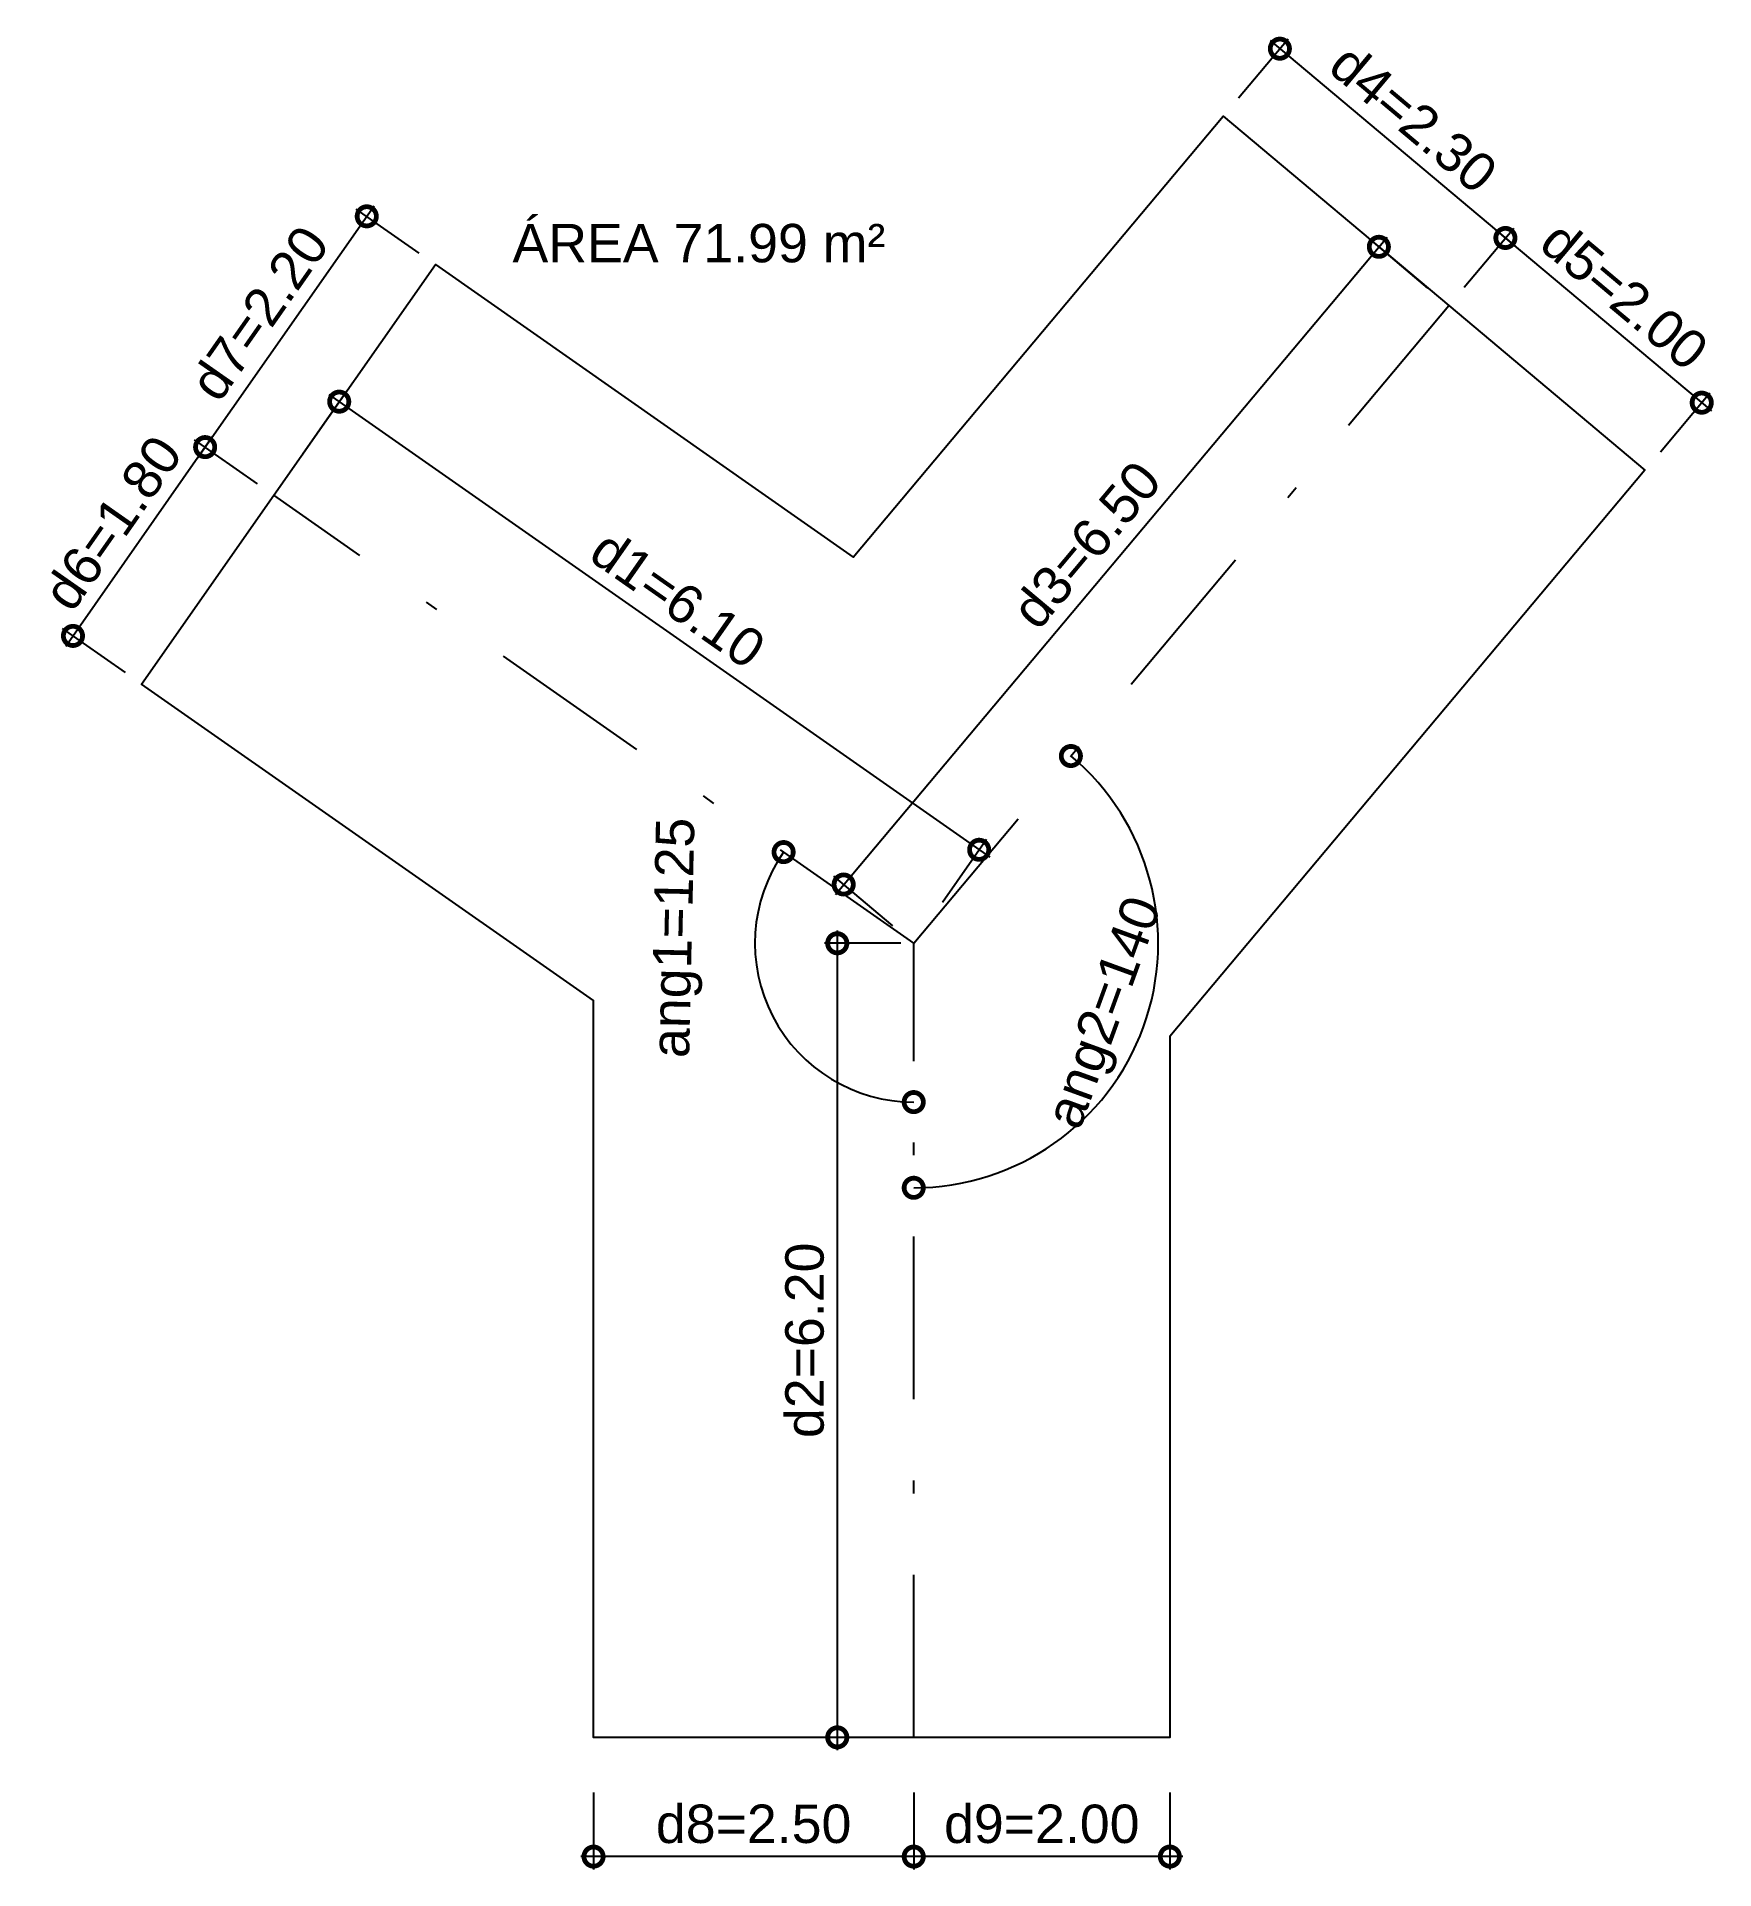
# Model space of a CAD drawing. Header units: metres. Extents: x -6 to 7.1, y -8.2 to 6.1.
import ezdxf

# ---------------------------------------------------------------- set-up
doc = ezdxf.new("R2010")
doc.units = ezdxf.units.M
doc.header["$LTSCALE"] = 0.1
doc.linetypes.add('DASHDOT', pattern=[25.4, 12.7, -6.35, 0, -6.35])
doc.layers.add('ARQ_EIXO CINZA 04', color=139, linetype='DASHDOT')
doc.layers.add('SIMB_01', color=1, linetype='Continuous')
doc.layers.add('COTA AZUL', color=5, linetype='Continuous', lineweight=25, true_color=0x0000ff)
doc.styles.add('Annot_3.0mm', font='arial.ttf', dxfattribs={"height": 3})
doc.styles.add('cota', font='arial.ttf')
doc.dimstyles.new('Info 01 - annot', dxfattribs={"dimtxt": 3, "dimasz": 3, "dimexe": 1, "dimexo": 1, "dimgap": 1, "dimtad": 1, "dimzin": 4, "dimtxsty": 'cota', "dimblk": 'DOTSMALL', "dimcen": 2, "dimdle": 1, "dimclrd": 256, "dimclre": 256, "dimclrt": 1, "dimazin": 2, "dimtfac": 0.09, "dimtmove": 2, "dimatfit": 2, "dimfxl": 5, "dimfxlon": 1, "dimtolj": 1, "dimtzin": 4, "dimlwd": -1, "dimarcsym": 1})

# ---------------------------------------------------------------- blocks, each defined once
blk = doc.blocks.new('_DotSmall')
at = {"color": 0, "linetype": 'ByBlock', "const_width": 0.5}
blk.add_lwpolyline([(-0.0625, 0, 1), (0.0625, 0, 1)], format="xyb", close=True, dxfattribs=at)
blk = doc.blocks.new('*D6')
at = {"layer": 'COTA AZUL', "lineweight": -2, "transparency": 16777216}
for p, q in [((-3.956, 2.864), (-3.612, 3.356)), ((1.041, -0.635), (1.385, -0.143))]:
    blk.add_line(p, q, dxfattribs=at)
at = {"layer": 'COTA AZUL', "transparency": 16777216}
blk.add_line((-3.751, 3.331), (1.41, -0.283), dxfattribs=at)
at = {"layer": 'Defpoints', "color": 0, "transparency": 16777216}
for p in [(-4.18, 2.544), (1.328, -0.225), (0.817, -0.955)]:
    blk.add_point(p, dxfattribs=at)
at = {"layer": 'COTA AZUL', "transparency": 16777216, "xscale": 0.3, "yscale": 0.3, "zscale": 0.3}
for p, rotation in [((-3.669, 3.274), 145), ((1.328, -0.225), 325.0000000000001)]:
    blk.add_blockref('_DotSmall', p, dxfattribs=dict(at, rotation=rotation))
at = {"layer": 'COTA AZUL', "color": 1, "transparency": 16777216, "insert": (-1.025, 1.732), "char_height": 0.3, "attachment_point": 5, "rotation": 325, "style": 'cota'}
blk.add_mtext('\\A1;d1=6.10', dxfattribs=at)
blk = doc.blocks.new('*D8')
at = {"layer": 'COTA AZUL', "transparency": 16777216}
blk.add_line((0.22, -0.855), (0.22, -7.255), dxfattribs=at)
at = {"layer": 'COTA AZUL', "lineweight": -2, "transparency": 16777216}
for p, q in [((0.717, -0.955), (0.12, -0.955)), ((0.717, -7.155), (0.12, -7.155))]:
    blk.add_line(p, q, dxfattribs=at)
at = {"layer": 'Defpoints', "color": 0, "transparency": 16777216}
for p in [(0.817, -0.955), (0.22, -7.155), (0.817, -7.155)]:
    blk.add_point(p, dxfattribs=at)
at = {"layer": 'COTA AZUL', "transparency": 16777216, "xscale": 0.3, "yscale": 0.3, "zscale": 0.3}
for p, rotation in [((0.22, -0.955), 90), ((0.22, -7.155), 270)]:
    blk.add_blockref('_DotSmall', p, dxfattribs=dict(at, rotation=rotation))
at = {"layer": 'COTA AZUL', "color": 1, "transparency": 16777216, "insert": (-0.034, -4.055), "char_height": 0.3, "attachment_point": 5, "rotation": 90, "style": 'cota'}
blk.add_mtext('\\A1;d2=6.20', dxfattribs=at)
blk = doc.blocks.new('*D7')
at = {"layer": 'COTA AZUL', "transparency": 16777216}
blk.add_line((0.206, -0.573), (4.513, 4.559), dxfattribs=at)
at = {"layer": 'COTA AZUL', "lineweight": -2, "transparency": 16777216}
for p, q in [((4.832, 4.161), (4.372, 4.547)), ((0.653, -0.818), (0.194, -0.432))]:
    blk.add_line(p, q, dxfattribs=at)
at = {"layer": 'Defpoints', "color": 0, "transparency": 16777216}
for p in [(4.449, 4.483), (4.995, 4.024), (0.817, -0.955)]:
    blk.add_point(p, dxfattribs=at)
at = {"layer": 'COTA AZUL', "transparency": 16777216, "xscale": 0.3, "yscale": 0.3, "zscale": 0.3}
for p, rotation in [((4.449, 4.483), 50), ((0.27, -0.496), 230)]:
    blk.add_blockref('_DotSmall', p, dxfattribs=dict(at, rotation=rotation))
at = {"layer": 'COTA AZUL', "color": 1, "transparency": 16777216, "insert": (2.165, 2.156), "char_height": 0.3, "attachment_point": 5, "rotation": 50, "style": 'cota'}
blk.add_mtext('\\A1;d3=6.50', dxfattribs=at)
blk = doc.blocks.new('*D2')
at = {"layer": 'COTA AZUL', "lineweight": -2, "transparency": 16777216}
for p, q in [((3.354, 5.647), (3.74, 6.107)), ((5.116, 4.169), (5.502, 4.628))]:
    blk.add_line(p, q, dxfattribs=at)
at = {"layer": 'COTA AZUL', "transparency": 16777216}
blk.add_line((3.599, 6.094), (5.514, 4.487), dxfattribs=at)
at = {"layer": 'Defpoints', "color": 0, "transparency": 16777216}
for p in [(3.233, 5.503), (5.437, 4.552), (4.995, 4.024)]:
    blk.add_point(p, dxfattribs=at)
at = {"layer": 'COTA AZUL', "transparency": 16777216, "xscale": 0.3, "yscale": 0.3, "zscale": 0.3}
for p, rotation in [((3.676, 6.03), 140), ((5.437, 4.552), 320)]:
    blk.add_blockref('_DotSmall', p, dxfattribs=dict(at, rotation=rotation))
at = {"layer": 'COTA AZUL', "color": 1, "transparency": 16777216, "insert": (4.719, 5.485), "char_height": 0.3, "attachment_point": 5, "rotation": 320, "style": 'cota'}
blk.add_mtext('\\A1;d4=2.30', dxfattribs=at)
blk = doc.blocks.new('*D3')
at = {"layer": 'COTA AZUL', "lineweight": -2, "transparency": 16777216}
for p, q in [((5.116, 4.169), (5.502, 4.628)), ((6.648, 2.883), (7.034, 3.343))]:
    blk.add_line(p, q, dxfattribs=at)
at = {"layer": 'COTA AZUL', "transparency": 16777216}
blk.add_line((5.361, 4.616), (7.046, 3.202), dxfattribs=at)
at = {"layer": 'Defpoints', "color": 0, "transparency": 16777216}
for p in [(4.995, 4.024), (6.97, 3.266), (6.527, 2.739)]:
    blk.add_point(p, dxfattribs=at)
at = {"layer": 'COTA AZUL', "transparency": 16777216, "xscale": 0.3, "yscale": 0.3, "zscale": 0.3}
for p, rotation in [((5.437, 4.552), 140), ((6.97, 3.266), 320)]:
    blk.add_blockref('_DotSmall', p, dxfattribs=dict(at, rotation=rotation))
at = {"layer": 'COTA AZUL', "color": 1, "transparency": 16777216, "insert": (6.366, 4.103), "char_height": 0.3, "attachment_point": 5, "rotation": 320, "style": 'cota'}
blk.add_mtext('\\A1;d5=2.00', dxfattribs=at)
blk = doc.blocks.new('*D5')
at = {"layer": 'COTA AZUL', "transparency": 16777216}
blk.add_line((-4.658, 3.001), (-5.805, 1.363), dxfattribs=at)
at = {"layer": 'COTA AZUL', "lineweight": -2, "transparency": 16777216}
for p, q in [((-4.306, 2.632), (-4.798, 2.976)), ((-5.338, 1.158), (-5.83, 1.502))]:
    blk.add_line(p, q, dxfattribs=at)
at = {"layer": 'Defpoints', "color": 0, "transparency": 16777216}
for p in [(-4.18, 2.544), (-5.748, 1.445), (-5.212, 1.069)]:
    blk.add_point(p, dxfattribs=at)
at = {"layer": 'COTA AZUL', "transparency": 16777216, "xscale": 0.3, "yscale": 0.3, "zscale": 0.3}
for p, rotation in [((-4.716, 2.919), 55.00000000000005), ((-5.748, 1.445), 235)]:
    blk.add_blockref('_DotSmall', p, dxfattribs=dict(at, rotation=rotation))
at = {"layer": 'COTA AZUL', "color": 1, "transparency": 16777216, "insert": (-5.439, 2.327), "char_height": 0.3, "attachment_point": 5, "rotation": 55, "style": 'cota'}
blk.add_mtext('\\A1;d6=1.80', dxfattribs=at)
blk = doc.blocks.new('*D4')
at = {"layer": 'COTA AZUL', "transparency": 16777216}
blk.add_line((-4.773, 2.837), (-3.396, 4.803), dxfattribs=at)
at = {"layer": 'COTA AZUL', "lineweight": -2, "transparency": 16777216}
for p, q in [((-3.044, 4.434), (-3.536, 4.778)), ((-4.306, 2.632), (-4.798, 2.976))]:
    blk.add_line(p, q, dxfattribs=at)
at = {"layer": 'Defpoints', "color": 0, "transparency": 16777216}
for p in [(-3.454, 4.721), (-2.918, 4.346), (-4.18, 2.544)]:
    blk.add_point(p, dxfattribs=at)
at = {"layer": 'COTA AZUL', "transparency": 16777216, "xscale": 0.3, "yscale": 0.3, "zscale": 0.3}
for p, rotation in [((-3.454, 4.721), 55.00000000000003), ((-4.716, 2.919), 235)]:
    blk.add_blockref('_DotSmall', p, dxfattribs=dict(at, rotation=rotation))
at = {"layer": 'COTA AZUL', "color": 1, "transparency": 16777216, "insert": (-4.292, 3.965), "char_height": 0.3, "attachment_point": 5, "rotation": 55, "style": 'cota'}
blk.add_mtext('\\A1;d7=2.20', dxfattribs=at)
blk = doc.blocks.new('*D12')
at = {"layer": 'COTA AZUL', "lineweight": -2, "transparency": 16777216}
for p, q in [((-1.683, -7.586), (-1.683, -8.186)), ((0.817, -7.586), (0.817, -8.186))]:
    blk.add_line(p, q, dxfattribs=at)
at = {"layer": 'COTA AZUL', "transparency": 16777216}
blk.add_line((0.917, -8.086), (-1.783, -8.086), dxfattribs=at)
at = {"layer": 'Defpoints', "color": 0, "transparency": 16777216}
for p in [(-1.683, -7.155), (0.817, -7.155), (-1.683, -8.086)]:
    blk.add_point(p, dxfattribs=at)
at = {"layer": 'COTA AZUL', "transparency": 16777216, "xscale": 0.3, "yscale": 0.3, "zscale": 0.3, "rotation": 180}
blk.add_blockref('_DotSmall', (-1.683, -8.086), dxfattribs=at)
at = {"layer": 'COTA AZUL', "transparency": 16777216, "xscale": 0.3, "yscale": 0.3, "zscale": 0.3}
blk.add_blockref('_DotSmall', (0.817, -8.086), dxfattribs=at)
at = {"layer": 'COTA AZUL', "color": 1, "transparency": 16777216, "insert": (-0.433, -7.832), "char_height": 0.3, "attachment_point": 5, "style": 'cota'}
blk.add_mtext('\\A1;d8=2.50', dxfattribs=at)
blk = doc.blocks.new('*D11')
at = {"layer": 'COTA AZUL', "lineweight": -2, "transparency": 16777216}
for p, q in [((0.817, -7.586), (0.817, -8.186)), ((2.817, -7.586), (2.817, -8.186))]:
    blk.add_line(p, q, dxfattribs=at)
at = {"layer": 'COTA AZUL', "transparency": 16777216}
blk.add_line((2.917, -8.086), (0.717, -8.086), dxfattribs=at)
at = {"layer": 'Defpoints', "color": 0, "transparency": 16777216}
for p in [(0.817, -7.155), (2.817, -7.155), (0.817, -8.086)]:
    blk.add_point(p, dxfattribs=at)
at = {"layer": 'COTA AZUL', "transparency": 16777216, "xscale": 0.3, "yscale": 0.3, "zscale": 0.3, "rotation": 180}
blk.add_blockref('_DotSmall', (0.817, -8.086), dxfattribs=at)
at = {"layer": 'COTA AZUL', "transparency": 16777216, "xscale": 0.3, "yscale": 0.3, "zscale": 0.3}
blk.add_blockref('_DotSmall', (2.817, -8.086), dxfattribs=at)
at = {"layer": 'COTA AZUL', "color": 1, "transparency": 16777216, "insert": (1.817, -7.832), "char_height": 0.3, "attachment_point": 5, "style": 'cota'}
blk.add_mtext('\\A1;d9=2.00', dxfattribs=at)
blk = doc.blocks.new('*D9')
at = {"layer": 'COTA AZUL', "transparency": 16777216}
blk.add_arc((0.817, -0.955), 1.24, 145, 270, dxfattribs=at)
at = {"layer": 'Defpoints', "color": 0, "transparency": 16777216}
for p in [(-4.18, 2.544), (0.817, -0.955), (0.817, -0.955), (-0.008, -1.881), (0.817, -7.155)]:
    blk.add_point(p, dxfattribs=at)
at = {"layer": 'COTA AZUL', "transparency": 16777216, "xscale": 0.3, "yscale": 0.3, "zscale": 0.3, "rotation": 55.00000000000005}
blk.add_blockref('_DotSmall', (-0.199, -0.243), dxfattribs=at)
at = {"layer": 'COTA AZUL', "transparency": 16777216, "xscale": 0.3, "yscale": 0.3, "zscale": 0.3}
blk.add_blockref('_DotSmall', (0.817, -2.195), dxfattribs=at)
at = {"layer": 'COTA AZUL', "color": 1, "transparency": 16777216, "insert": (-1.021, -0.913), "char_height": 0.3, "attachment_point": 5, "rotation": 88.7036, "style": 'cota'}
blk.add_mtext('\\A1;ang1=125', dxfattribs=at)
blk = doc.blocks.new('*D10')
at = {"layer": 'COTA AZUL', "transparency": 16777216}
blk.add_arc((0.817, -0.955), 1.909, 270, 50, dxfattribs=at)
at = {"layer": 'Defpoints', "color": 0, "transparency": 16777216}
for p in [(4.995, 4.024), (0.817, -0.955), (0.817, -0.955), (2.205, -2.265), (0.817, -7.155)]:
    blk.add_point(p, dxfattribs=at)
at = {"layer": 'COTA AZUL', "transparency": 16777216, "xscale": 0.3, "yscale": 0.3, "zscale": 0.3}
for p, rotation in [((2.044, 0.507), 140.0000000000001), ((0.817, -2.864), 180)]:
    blk.add_blockref('_DotSmall', p, dxfattribs=dict(at, rotation=rotation))
at = {"layer": 'COTA AZUL', "color": 1, "transparency": 16777216, "insert": (2.334, -1.507), "char_height": 0.3, "attachment_point": 5, "rotation": 70, "style": 'cota'}
blk.add_mtext('\\A1;ang2=140', dxfattribs=at)

msp = doc.modelspace()

# ---------------------------------------------------------------- linework, layer by layer
msp.add_lwpolyline([(-4.18, 2.544), (-2.918, 4.346), (0.345, 2.061), (3.233, 5.503), (4.995, 4.024), (6.527, 2.739), (2.817, -1.683), (2.817, -7.155), (0.817, -7.155), (-1.683, -7.155), (-1.683, -1.402), (-5.212, 1.069), (-4.18, 2.544)])
at = {"layer": 'ARQ_EIXO CINZA 04'}
for p, q in [((0.817, -0.955), (4.995, 4.024)), ((0.817, -0.955), (-4.18, 2.544)), ((0.817, -7.155), (0.817, -0.955))]:
    msp.add_line(p, q, dxfattribs=at)

# ---------------------------------------------------------------- texts
at = {"layer": 'SIMB_01', "insert": (-2.316, 4.662), "char_height": 0.3, "width": 3.9108, "attachment_point": 1, "style": 'Annot_3.0mm'}
msp.add_mtext('ÁREA 71.99 m²', dxfattribs=at)

# ---------------------------------------------------------------- dimensions: what is measured, and where the dimension line sits
at = {"layer": 'COTA AZUL'}
for p1, p2, distance, text, picture, middle in [((3.233, 5.503), (4.995, 4.024), 0.688, 'd4=2.30', '*D2', (4.719, 5.485)), ((-4.18, 2.544), (-2.918, 4.346), 0.654, 'd7=2.20', '*D4', (-4.292, 3.965)), ((4.995, 4.024), (6.527, 2.739), 0.688, 'd5=2.00', '*D3', (6.366, 4.103)), ((0.817, -0.955), (4.995, 4.024), 0.713, 'd3=6.50', '*D7', (2.165, 2.156)), ((-4.18, 2.544), (0.817, -0.955), 0.891, 'd1=6.10', '*D6', (-1.025, 1.732)), ((-4.18, 2.544), (-5.212, 1.069), -0.654, 'd6=1.80', '*D5', (-5.439, 2.327)), ((0.817, -7.155), (-1.683, -7.155), 0.931, 'd8=2.50', '*D12', (-0.433, -7.832)), ((2.817, -7.155), (0.817, -7.155), 0.931, 'd9=2.00', '*D11', (1.817, -7.832))]:
    dim = msp.add_aligned_dim(p1=p1, p2=p2, distance=distance, text=text, dimstyle='Info 01 - annot', override={"dimscale": 0}, dxfattribs=at)
    dim.commit()
    dim.dimension.update_dxf_attribs({"geometry": picture, "text_midpoint": middle})
dim = msp.add_angular_dim_2l(base=(2.205, -2.265), line1=((0.817, -0.955), (4.995, 4.024)), line2=((0.817, -7.155), (0.817, -0.955)), text='ang2=140', dimstyle='Info 01 - annot', override={"dimscale": 0}, dxfattribs=at)
dim.commit()
dim.dimension.update_dxf_attribs({"geometry": '*D10', "text_midpoint": (2.334, -1.507)})
dim = msp.add_angular_dim_2l(base=(-0.008, -1.881), line1=((0.817, -0.955), (-4.18, 2.544)), line2=((0.817, -7.155), (0.817, -0.955)), text='ang1=125', dimstyle='Info 01 - annot', override={"dimscale": 0}, dxfattribs=at)
dim.commit()
dim.dimension.update_dxf_attribs({"geometry": '*D9', "text_midpoint": (-1.021, -0.913), "dimtype": 162})
dim = msp.add_linear_dim(base=(0.22, -7.155), p1=(0.817, -0.955), p2=(0.817, -7.155), angle=90, text='d2=6.20', dimstyle='Info 01 - annot', override={"dimscale": 0}, dxfattribs=at)
dim.commit()
dim.dimension.update_dxf_attribs({"geometry": '*D8', "text_midpoint": (-0.034, -4.055)})

doc.saveas('drawing.dxf')
